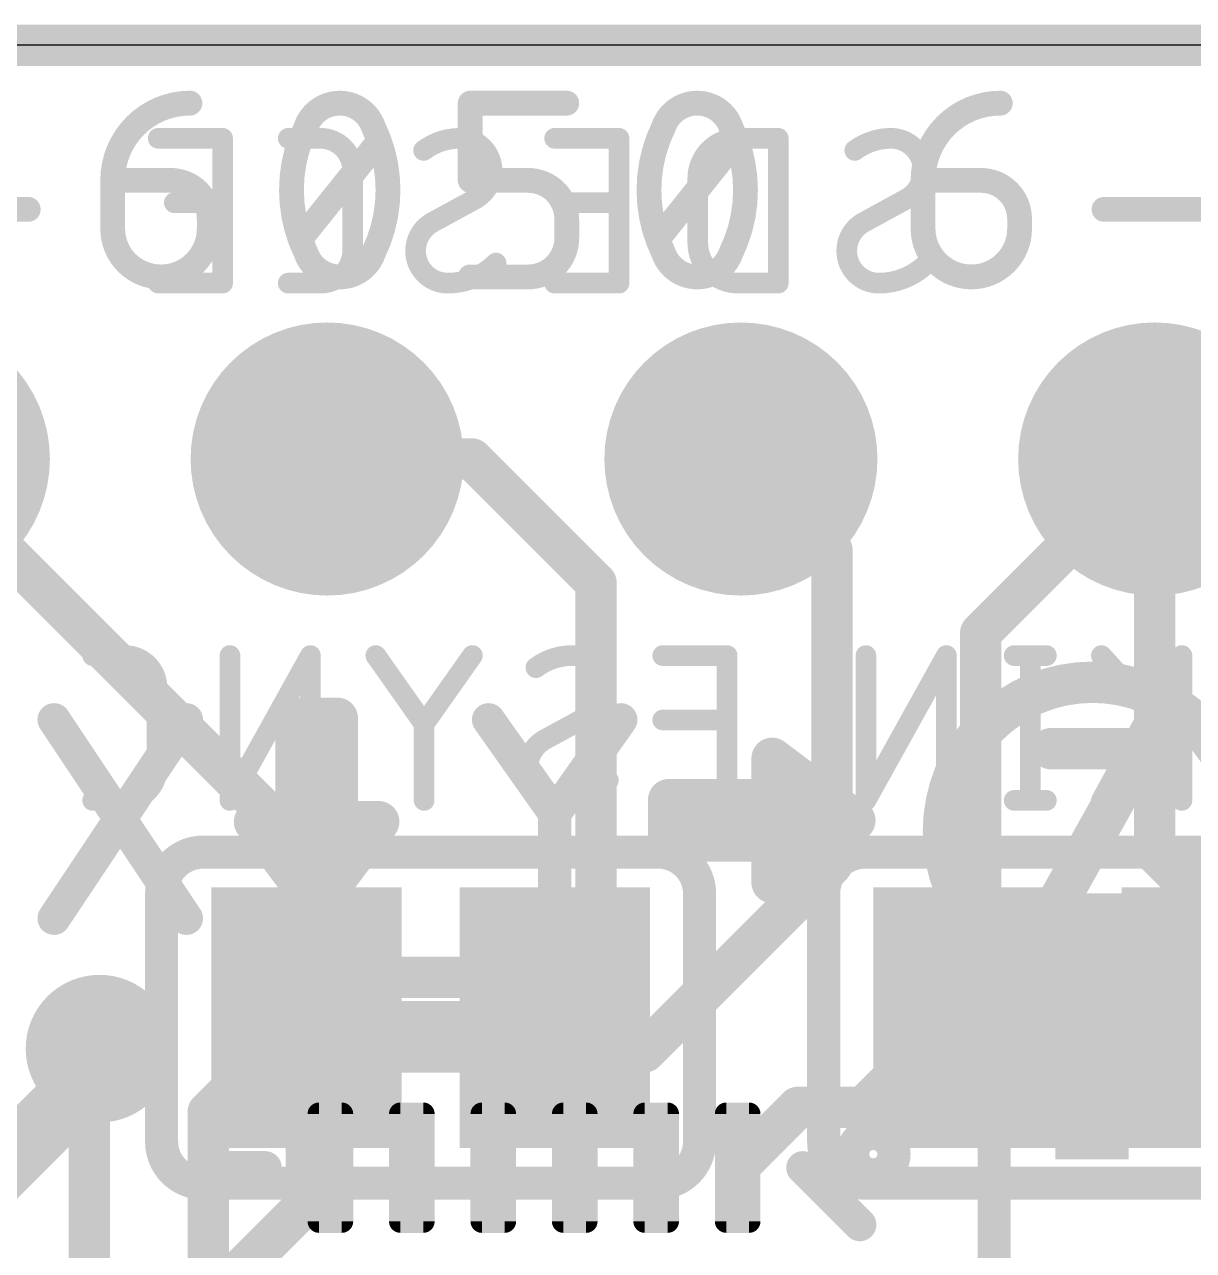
# Model space of a CAD drawing. Extents: x -0.1 to 34.3, y -4.7 to 17.9.
# Drawn here: x 9.57 to 16.75, y 10.38 to 17.91 of the extents above; entities that cross this region are included whole.
import ezdxf

# ---------------------------------------------------------------- set-up
doc = ezdxf.new("R2010")
doc.units = 0
for name, color, linetype in [('1', 12, 'CONTINUOUS'), ('16', 5, 'CONTINUOUS'), ('17', 110, 'CONTINUOUS'), ('18', 110, 'CONTINUOUS'), ('20', 31, 'CONTINUOUS'), ('21', 40, 'CONTINUOUS'), ('22', 6, 'CONTINUOUS')]:
    doc.layers.add(name, color=color, linetype=linetype)

# ---------------------------------------------------------------- blocks, each defined once
blk = doc.blocks.new('ROUNDP')
at = {"const_width": 0.5}
blk.add_lwpolyline([(0, -0.25, 1), (0, 0.25, 1), (0, -0.25)], format="xyb", dxfattribs=at)
blk = doc.blocks.new('RECT')
blk.add_solid([(-0.5, -0.5), (0.5, -0.5), (-0.5, 0.5), (0.5, 0.5)])
blk = doc.blocks.new('RECT128000X44800R50')
at = {"const_width": 0.07}
blk.add_lwpolyline([(0.365, -0.07), (0.365, 0.07, 0.4142), (0.33, 0.105), (-0.33, 0.105, 0.4142), (-0.365, 0.07), (-0.365, -0.07, 0.4142), (-0.33, -0.105), (0.33, -0.105, 0.4142)], format="xyb", close=True, dxfattribs=at)
blk.add_solid([(-0.3475, -0.0875), (0.3475, -0.0875), (-0.3475, 0.0875), (0.3475, 0.0875)])
blk = doc.blocks.new('ROUNDV')
at = {"const_width": 0.5}
blk.add_lwpolyline([(0, -0.25, 1), (0, 0.25, 1), (0, -0.25)], format="xyb", dxfattribs=at)

msp = doc.modelspace()

# ---------------------------------------------------------------- linework, layer by layer
at = {"layer": '1'}
for points, const_width in [([(0, 17.78), (25.4, 17.78)], 0.254), ([(12.319, 15.24), (11.43, 15.24)], 0.254), ([(13.081, 14.478), (12.319, 15.24)], 0.254), ([(13.97, 15.24), (14.5288, 14.6812)], 0.254), ([(15.4422, 14.1722), (16.51, 15.24)], 0.254), ([(14.5288, 14.6812), (14.5288, 12.7508)], 0.254), ([(13.081, 12.319), (13.081, 14.478)], 0.254), ([(15.4422, 11.9807), (15.4422, 14.1722)], 0.254), ([(14.5288, 12.7508), (13.3792, 11.6012)], 0.254), ([(16.1244, 11.391), (16.1244, 12.319)], 0.4064), ([(17.526, 12.319), (16.1244, 12.319)], 0.4064), ([(12.8204, 12.0584), (13.081, 12.319)], 0.254), ([(11.5273, 12.0584), (10.7, 11.2311)], 0.254), ([(12.8204, 12.0584), (11.5273, 12.0584)], 0.254), ([(14.7218, 11.2602), (15.4422, 11.9807)], 0.254), ([(9.9704, 11.5579), (10.033, 11.6205)], 0.254), ([(9.9704, 9.887), (9.9704, 11.5579)], 0.254), ([(11.7167, 11.6012), (11.45, 11.3345)], 0.254), ([(13.3792, 11.6012), (11.7167, 11.6012)], 0.254), ([(11.45, 11.3345), (11.45, 10.89)], 0.254), ([(13.95, 10.89), (14.3202, 11.2602)], 0.254), ([(14.3202, 11.2602), (14.7218, 11.2602)], 0.254), ([(10.7, 11.2311), (10.7, 10.14)], 0.254)]:
    msp.add_lwpolyline(points, dxfattribs=dict(at, const_width=const_width))
for points, const_width in [([(11.43, 15.3035, 1), (11.43, 15.1765)], 0.127), ([(12.3639, 15.2849, 1), (12.2741, 15.1951)], 0.127), ([(12.319, 15.1765, 1), (12.319, 15.3035)], 0.127), ([(14.0149, 15.2849, 1), (13.9251, 15.1951)], 0.127), ([(16.5549, 15.1951, 1), (16.4651, 15.2849)], 0.127), ([(14.5923, 14.6812, 1), (14.4653, 14.6812)], 0.127), ([(14.4839, 14.6363, 1), (14.5737, 14.7261)], 0.127), ([(13.1445, 14.478, 1), (13.0175, 14.478)], 0.127), ([(13.0361, 14.4331, 1), (13.1259, 14.5229)], 0.127), ([(15.5057, 14.1722, 1), (15.3787, 14.1722)], 0.127), ([(15.3973, 14.2171, 1), (15.4871, 14.1273)], 0.127), ([(14.5737, 12.7059, 1), (14.4839, 12.7957)], 0.127), ([(14.4653, 12.7508, 1), (14.5923, 12.7508)], 0.127), ([(16.226, 12.319, 1), (16.0228, 12.319)], 0.2032), ([(16.1244, 12.4206, 1), (16.1244, 12.2174)], 0.2032), ([(13.1259, 12.2741, 1), (13.0361, 12.3639)], 0.127), ([(13.0175, 12.319, 1), (13.1445, 12.319)], 0.127), ([(11.5273, 12.1219, 1), (11.5273, 11.9949)], 0.127), ([(11.5722, 12.0135, 1), (11.4824, 12.1033)], 0.127), ([(12.7755, 12.1033, 1), (12.8653, 12.0135)], 0.127), ([(12.8204, 11.9949, 1), (12.8204, 12.1219)], 0.127), ([(15.3787, 11.9807, 1), (15.5057, 11.9807)], 0.127), ([(15.4871, 11.9357, 1), (15.3973, 12.0256)], 0.127), ([(10.0779, 11.5756, 1), (9.9881, 11.6654)], 0.127), ([(10.0339, 11.5579, 1), (9.9069, 11.5579)], 0.127), ([(9.9255, 11.6028, 1), (10.0153, 11.513)], 0.127), ([(11.7167, 11.6647, 1), (11.7167, 11.5377)], 0.127), ([(11.7616, 11.5563, 1), (11.6718, 11.6461)], 0.127), ([(13.3343, 11.6461, 1), (13.4241, 11.5563)], 0.127), ([(13.3792, 11.5377, 1), (13.3792, 11.6647)], 0.127), ([(11.5135, 11.3345, 1), (11.3865, 11.3345)], 0.127), ([(11.4051, 11.3794, 1), (11.4949, 11.2896)], 0.127), ([(16.0228, 11.391, 1), (16.226, 11.391)], 0.2032), ([(14.3202, 11.3237, 1), (14.3202, 11.1967)], 0.127), ([(14.3651, 11.2153, 1), (14.2753, 11.3051)], 0.127), ([(14.6768, 11.3051, 1), (14.7667, 11.2153)], 0.127), ([(14.7218, 11.1967, 1), (14.7218, 11.3237)], 0.127), ([(10.7635, 11.2311, 1), (10.6365, 11.2311)], 0.127), ([(10.6551, 11.276, 1), (10.7449, 11.1862)], 0.127), ([(13.9051, 10.9349, 1), (13.9949, 10.8451)], 0.127), ([(11.3865, 10.89, 1), (11.5135, 10.89)], 0.127)]:
    msp.add_lwpolyline(points, format="xyb", dxfattribs=dict(at, const_width=const_width))
at = {"layer": '16'}
for points, const_width in [([(0, 17.78), (25.4, 17.78)], 0.254), ([(11.303, 12.827), (8.89, 15.24)], 0.254), ([(16.51, 15.24), (16.51, 12.827)], 0.254), ([(11.303, 11.811), (11.303, 12.827)], 0.254), ([(16.891, 12.446), (16.51, 12.827)], 0.254), ([(11.303, 11.811), (11.303, 10.668)], 0.254), ([(10.033, 11.6205), (10.033, 11.4935)], 0.4064), ([(10.033, 11.4935), (8.8699, 10.3304)], 0.4064), ([(11.303, 10.668), (9.906, 9.271)], 0.254)]:
    msp.add_lwpolyline(points, dxfattribs=dict(at, const_width=const_width))
for points, const_width in [([(16.5735, 15.24, 1), (16.4465, 15.24)], 0.127), ([(11.3665, 12.827, 1), (11.2395, 12.827)], 0.127), ([(16.5549, 12.8719, 1), (16.4651, 12.7821)], 0.127), ([(11.2581, 12.7821, 1), (11.3479, 12.8719)], 0.127), ([(16.4465, 12.827, 1), (16.5735, 12.827)], 0.127), ([(11.3665, 11.811, 1), (11.2395, 11.811)], 0.127), ([(10.1346, 11.6205, 1), (9.9314, 11.6205)], 0.2032), ([(11.2395, 11.811, 1), (11.3665, 11.811)], 0.127), ([(10.1048, 11.4217, 1), (9.9612, 11.5653)], 0.2032), ([(9.9314, 11.4935, 1), (10.1346, 11.4935)], 0.2032), ([(11.3479, 10.6231, 1), (11.2581, 10.7129)], 0.127), ([(11.2395, 10.668, 1), (11.3665, 10.668)], 0.127)]:
    msp.add_lwpolyline(points, format="xyb", dxfattribs=dict(at, const_width=const_width))
at = {"layer": '20'}
msp.add_line((22.86, 17.78), (2.54, 17.78), dxfattribs=at)
at = {"layer": '21'}
for points, const_width in [([(10.5879, 17.4244, 0.4142), (10.1137, 16.9503)], 0.1524), ([(10.5879, 17.3863, 1), (10.5879, 17.4625)], 0.0762), ([(11.5074, 17.4244, 0.3205), (11.2999, 17.2762)], 0.1524), ([(11.7148, 17.2762, 0.3205), (11.5074, 17.4244)], 0.1524), ([(11.5074, 17.4625, 1), (11.5074, 17.3863)], 0.0762), ([(11.5074, 17.3863, 1), (11.5074, 17.4625)], 0.0762), ([(12.3464, 17.4244, 1), (12.2702, 17.4244)], 0.0762), ([(12.3083, 17.4625, 1), (12.3083, 17.3863)], 0.0762), ([(12.901, 17.3863, 1), (12.901, 17.4625)], 0.0762), ([(13.7019, 17.4244, 0.3205), (13.4945, 17.2762)], 0.1524), ([(13.9093, 17.2762, 0.3205), (13.7019, 17.4244)], 0.1524), ([(13.7019, 17.4625, 1), (13.7019, 17.3863)], 0.0762), ([(13.7019, 17.3863, 1), (13.7019, 17.4625)], 0.0762), ([(15.5622, 17.4244, 0.4142), (15.0881, 16.9503)], 0.1524), ([(15.5622, 17.3863, 1), (15.5622, 17.4625)], 0.0762), ([(11.2999, 17.2762, 0.1139), (11.211, 16.891)], 0.1524), ([(11.2639, 17.2886, 1), (11.336, 17.2639)], 0.0762), ([(11.3342, 17.2595, 1), (11.2657, 17.2929)], 0.0762), ([(11.749, 17.2929, 1), (11.6805, 17.2595)], 0.0762), ([(11.8037, 16.891, 0.1139), (11.7148, 17.2762)], 0.1524), ([(11.6787, 17.2639, 1), (11.7508, 17.2886)], 0.0762), ([(13.4945, 17.2762, 0.1139), (13.4056, 16.891)], 0.1524), ([(13.4584, 17.2886, 1), (13.5305, 17.2639)], 0.0762), ([(13.5287, 17.2595, 1), (13.4602, 17.2929)], 0.0762), ([(13.9982, 16.891, 0.1139), (13.9093, 17.2762)], 0.1524), ([(13.9436, 17.2929, 1), (13.8751, 17.2595)], 0.0762), ([(13.8733, 17.2639, 1), (13.9454, 17.2886)], 0.0762), ([(11.7742, 17.1635, 1), (11.7147, 17.2111)], 0.0762), ([(13.9687, 17.1635, 1), (13.9092, 17.2111)], 0.0762), ([(10.1137, 16.9884, 1), (10.1137, 16.9122)], 0.0762), ([(10.1518, 16.9503, 1), (10.0756, 16.9503)], 0.0762), ([(10.7064, 16.7132, 0.4142), (10.4693, 16.9503)], 0.1524), ([(10.4693, 16.9884, 1), (10.4693, 16.9122)], 0.0762), ([(10.4693, 16.9122, 1), (10.4693, 16.9884)], 0.0762), ([(12.3083, 16.9884, 1), (12.3083, 16.9122)], 0.0762), ([(12.901, 16.7132, 0.4142), (12.6639, 16.9503)], 0.1524), ([(12.6639, 16.9884, 1), (12.6639, 16.9122)], 0.0762), ([(12.6639, 16.9122, 1), (12.6639, 16.9884)], 0.0762), ([(15.0881, 16.9884, 1), (15.0881, 16.9122)], 0.0762), ([(15.1262, 16.9503, 1), (15.05, 16.9503)], 0.0762), ([(15.6807, 16.7132, 0.4142), (15.4437, 16.9503)], 0.1524), ([(15.4437, 16.9884, 1), (15.4437, 16.9122)], 0.0762), ([(15.4437, 16.9122, 1), (15.4437, 16.9884)], 0.0762), ([(10.0756, 16.9503, 1), (10.1518, 16.9503)], 0.0762), ([(11.211, 16.891, 0.1139), (11.2999, 16.5058)], 0.1524), ([(11.2491, 16.891, 1), (11.1729, 16.891)], 0.0762), ([(11.7148, 16.5058, 0.1139), (11.8037, 16.891)], 0.1524), ([(11.8418, 16.891, 1), (11.7656, 16.891)], 0.0762), ([(12.2702, 16.9503, 1), (12.3464, 16.9503)], 0.0762), ([(13.4056, 16.891, 0.1139), (13.4945, 16.5058)], 0.1524), ([(13.4437, 16.891, 1), (13.3675, 16.891)], 0.0762), ([(13.9093, 16.5058, 0.1139), (13.9982, 16.891)], 0.1524), ([(14.0363, 16.891, 1), (13.9601, 16.891)], 0.0762), ([(15.05, 16.9503, 1), (15.1262, 16.9503)], 0.0762), ([(11.1729, 16.891, 1), (11.2491, 16.891)], 0.0762), ([(11.7656, 16.891, 1), (11.8418, 16.891)], 0.0762), ([(13.3675, 16.891, 1), (13.4437, 16.891)], 0.0762), ([(13.9601, 16.891, 1), (14.0363, 16.891)], 0.0762), ([(9.5952, 16.7344, 1), (9.5952, 16.8106)], 0.0762), ([(10.7445, 16.7132, 1), (10.6683, 16.7132)], 0.0762), ([(12.9391, 16.7132, 1), (12.8629, 16.7132)], 0.0762), ([(15.7188, 16.7132, 1), (15.6426, 16.7132)], 0.0762), ([(16.1992, 16.8106, 1), (16.1992, 16.7344)], 0.0762), ([(10.1137, 16.6539, 1), (10.7064, 16.6539)], 0.1524), ([(10.1518, 16.6539, 1), (10.0756, 16.6539)], 0.0762), ([(10.6683, 16.7132, 1), (10.7445, 16.7132)], 0.0762), ([(10.7445, 16.6539, 1), (10.6683, 16.6539)], 0.0762), ([(12.8629, 16.7132, 1), (12.9391, 16.7132)], 0.0762), ([(15.0881, 16.6539, 1), (15.6807, 16.6539)], 0.1524), ([(15.1262, 16.6539, 1), (15.05, 16.6539)], 0.0762), ([(15.6426, 16.7132, 1), (15.7188, 16.7132)], 0.0762), ([(15.7188, 16.6539, 1), (15.6426, 16.6539)], 0.0762), ([(10.0756, 16.6539, 1), (10.1518, 16.6539)], 0.0762), ([(10.6683, 16.6539, 1), (10.7445, 16.6539)], 0.0762), ([(11.2405, 16.6185, 1), (11.3, 16.5709)], 0.0762), ([(12.6639, 16.3576, 0.4142), (12.901, 16.5947)], 0.1524), ([(12.9391, 16.5947, 1), (12.8629, 16.5947)], 0.0762), ([(12.8629, 16.5947, 1), (12.9391, 16.5947)], 0.0762), ([(13.4351, 16.6185, 1), (13.4946, 16.5709)], 0.0762), ([(15.05, 16.6539, 1), (15.1262, 16.6539)], 0.0762), ([(15.6426, 16.6539, 1), (15.7188, 16.6539)], 0.0762), ([(11.2999, 16.5058, 0.3205), (11.5074, 16.3576)], 0.1524), ([(11.336, 16.5181, 1), (11.2639, 16.4934)], 0.0762), ([(11.2657, 16.4891, 1), (11.3342, 16.5225)], 0.0762), ([(11.5074, 16.3576, 0.3205), (11.7148, 16.5058)], 0.1524), ([(11.6805, 16.5225, 1), (11.749, 16.4891)], 0.0762), ([(11.7508, 16.4934, 1), (11.6787, 16.5181)], 0.0762), ([(13.5305, 16.5181, 1), (13.4584, 16.4934)], 0.0762), ([(13.4945, 16.5058, 0.3205), (13.7019, 16.3576)], 0.1524), ([(13.4602, 16.4891, 1), (13.5287, 16.5225)], 0.0762), ([(13.7019, 16.3576, 0.3205), (13.9093, 16.5058)], 0.1524), ([(13.8751, 16.5225, 1), (13.9436, 16.4891)], 0.0762), ([(13.9454, 16.4934, 1), (13.8733, 16.5181)], 0.0762), ([(11.5074, 16.3957, 1), (11.5074, 16.3195)], 0.0762), ([(11.5074, 16.3195, 1), (11.5074, 16.3957)], 0.0762), ([(12.3083, 16.3957, 1), (12.3083, 16.3195)], 0.0762), ([(12.6639, 16.3957, 1), (12.6639, 16.3195)], 0.0762), ([(12.6639, 16.3195, 1), (12.6639, 16.3957)], 0.0762), ([(13.7019, 16.3957, 1), (13.7019, 16.3195)], 0.0762), ([(13.7019, 16.3195, 1), (13.7019, 16.3957)], 0.0762), ([(16.129, 12.0382, 1), (16.129, 13.8698, 1), (16.129, 12.0382)], 0.254), ([(11.2385, 13.712, 1), (11.2385, 13.585)], 0.127), ([(11.302, 13.6485, 1), (11.175, 13.6485)], 0.127), ([(11.556, 13.6485, 1), (11.429, 13.6485)], 0.127), ([(11.4925, 13.585, 1), (11.4925, 13.712)], 0.127), ([(9.7959, 13.668, 1), (9.7113, 13.6116)], 0.1016), ([(10.6087, 13.6116, 1), (10.5241, 13.668)], 0.1016), ([(12.4621, 13.6691, 1), (12.3791, 13.6105)], 0.1016), ([(13.2749, 13.6105, 1), (13.1919, 13.6691)], 0.1016), ([(11.2385, 13.5255, 1), (11.2385, 13.3985)], 0.127), ([(11.4925, 13.3985, 1), (11.4925, 13.5255)], 0.127), ([(15.875, 13.5255, 1), (15.875, 13.3985)], 0.127), ([(16.495, 13.4312, 1), (16.3839, 13.4928)], 0.127), ([(16.4394, 13.3985, 1), (16.4394, 13.5255)], 0.127), ([(14.225, 13.4025, 1), (14.098, 13.4025)], 0.127), ([(14.1996, 13.4533, 1), (14.1234, 13.3517)], 0.127), ([(11.2385, 13.2715, 1), (11.2385, 13.1445)], 0.127), ([(11.4925, 13.1445, 1), (11.4925, 13.2715)], 0.127), ([(14.1615, 13.2715, 1), (14.1615, 13.1445)], 0.127), ([(14.4208, 13.1445, 1), (14.4208, 13.2715)], 0.127), ([(13.59, 13.1485, 1), (13.463, 13.1485)], 0.127), ([(13.5265, 13.212, 1), (13.5265, 13.085)], 0.127), ([(14.1615, 13.085, 1), (14.1615, 13.212)], 0.127), ([(14.098, 13.1485, 1), (14.225, 13.1485)], 0.127), ([(11.0353, 13.0516, 1), (10.9337, 12.9754)], 0.127), ([(10.9845, 13.077, 1), (10.9845, 12.95)], 0.127), ([(11.2385, 12.95, 1), (11.2385, 13.077)], 0.127), ([(11.4925, 13.077, 1), (11.4925, 12.95)], 0.127), ([(11.7973, 12.9754, 1), (11.6957, 13.0516)], 0.127), ([(11.7465, 12.95, 1), (11.7465, 13.077)], 0.127), ([(12.8778, 13.0641, 1), (12.7762, 13.0641)], 0.1016), ([(12.7855, 13.0934, 1), (12.8685, 13.0348)], 0.1016), ([(12.7855, 13.0348, 1), (12.8685, 13.0934)], 0.1016), ([(14.7076, 12.9707, 1), (14.6314, 13.0723)], 0.127), ([(14.6314, 12.9707, 1), (14.7076, 13.0723)], 0.127), ([(11.0291, 13.0175, 1), (11.0291, 12.8905)], 0.127), ([(11.175, 13.0135, 1), (11.302, 13.0135)], 0.127), ([(11.429, 13.0135, 1), (11.556, 13.0135)], 0.127), ([(11.7019, 12.8905, 1), (11.7019, 13.0175)], 0.127), ([(13.5265, 13.0175, 1), (13.5265, 12.8905)], 0.127), ([(13.5265, 12.958, 1), (13.5265, 12.831)], 0.127), ([(14.225, 12.8945, 1), (14.098, 12.8945)], 0.127), ([(14.1615, 12.831, 1), (14.1615, 12.958)], 0.127), ([(14.5795, 12.8905, 1), (14.5795, 13.0175)], 0.127), ([(13.463, 12.8945, 1), (13.59, 12.8945)], 0.127), ([(11.2196, 12.7635, 1), (11.2196, 12.6365)], 0.127), ([(11.5114, 12.6365, 1), (11.5114, 12.7635)], 0.127), ([(14.1615, 12.7635, 1), (14.1615, 12.6365)], 0.127), ([(14.2408, 12.6365, 1), (14.2408, 12.7635)], 0.127), ([(14.1234, 12.6913, 1), (14.1996, 12.5897)], 0.127), ([(14.098, 12.6405, 1), (14.225, 12.6405)], 0.127), ([(11.3147, 12.5436, 1), (11.4163, 12.4674)], 0.127), ([(11.3147, 12.4674, 1), (11.4163, 12.5436)], 0.127), ([(15.875, 12.5095, 1), (15.875, 12.3825)], 0.127), ([(16.4394, 12.3825, 1), (16.4394, 12.5095)], 0.127), ([(9.7113, 12.4488, 1), (9.7959, 12.3924)], 0.1016), ([(10.5241, 12.3924, 1), (10.6087, 12.4488)], 0.1016), ([(15.8195, 12.4768, 1), (15.9305, 12.4152)], 0.127), ([(12.7762, 12.4206, 1), (12.8778, 12.4206)], 0.1016), ([(15.5752, 11.941, 1), (15.4736, 11.941)], 0.1016), ([(14.7828, 10.8458, 1), (14.7828, 11.0998, 1), (14.7828, 10.8458)], 0.2032), ([(10.7508, 10.89, 1), (10.6492, 10.89)], 0.1016), ([(10.7, 10.9408, 1), (10.7, 10.8392)], 0.1016), ([(11.05, 10.8392, 1), (11.05, 10.9408)], 0.1016), ([(14.3859, 10.9259, 1), (14.3141, 10.8541)], 0.1016), ([(14.6641, 10.5041, 1), (14.7359, 10.5759)], 0.1016), ([(10.6492, 10.54, 1), (10.7508, 10.54)], 0.1016)]:
    msp.add_lwpolyline(points, format="xyb", dxfattribs=dict(at, const_width=const_width))
for points, const_width in [([(12.3083, 16.9503), (12.3083, 17.4244)], 0.1524), ([(12.3083, 17.4244), (12.901, 17.4244)], 0.1524), ([(11.2703, 16.5947), (11.7444, 17.1873)], 0.1524), ([(13.4648, 16.5947), (13.939, 17.1873)], 0.1524), ([(10.1137, 16.9503), (10.4693, 16.9503)], 0.1524), ([(10.1137, 16.6539), (10.1137, 16.9503)], 0.1524), ([(12.6639, 16.9503), (12.3083, 16.9503)], 0.1524), ([(15.0881, 16.9503), (15.4437, 16.9503)], 0.1524), ([(15.0881, 16.6539), (15.0881, 16.9503)], 0.1524), ([(8.884, 16.7725), (9.5952, 16.7725)], 0.1524), ([(10.7064, 16.7132), (10.7064, 16.6539)], 0.1524), ([(12.901, 16.5947), (12.901, 16.7132)], 0.1524), ([(15.6807, 16.7132), (15.6807, 16.6539)], 0.1524), ([(16.1992, 16.7725), (16.9104, 16.7725)], 0.1524), ([(12.3083, 16.3576), (12.6639, 16.3576)], 0.1524), ([(11.2385, 13.6485), (11.4925, 13.6485)], 0.254), ([(11.2385, 13.0135), (11.2385, 13.6485)], 0.254), ([(11.4925, 13.6485), (11.4925, 13.0135)], 0.254), ([(9.7536, 12.4206), (10.5664, 13.6398)], 0.2032), ([(9.7536, 13.6398), (10.5664, 12.4206)], 0.2032), ([(12.4206, 13.6398), (12.827, 13.0641)], 0.2032), ([(12.827, 13.0641), (13.2334, 13.6398)], 0.2032), ([(11.2385, 13.462), (11.4925, 13.462)], 0.254), ([(15.875, 13.462), (16.4394, 13.462)], 0.254), ([(16.4394, 13.462), (15.875, 12.446)], 0.254), ([(14.1615, 13.1485), (14.1615, 13.4025)], 0.254), ([(14.1615, 13.4025), (14.6695, 13.0215)], 0.254), ([(11.2385, 13.208), (11.4925, 13.208)], 0.254), ([(14.1615, 13.208), (14.4208, 13.208)], 0.254), ([(13.5265, 12.8945), (13.5265, 13.1485)], 0.254), ([(13.5265, 13.1485), (14.1615, 13.1485)], 0.254), ([(11.3655, 12.5055), (10.9845, 13.0135)], 0.254), ([(10.9845, 13.0135), (11.2385, 13.0135)], 0.254), ([(11.7465, 13.0135), (11.3655, 12.5055)], 0.254), ([(11.4925, 13.0135), (11.7465, 13.0135)], 0.254), ([(12.827, 12.4206), (12.827, 13.0641)], 0.2032), ([(14.6695, 13.0215), (14.1615, 12.6405)], 0.254), ([(11.0291, 12.954), (11.7019, 12.954)], 0.254), ([(13.5265, 12.954), (14.5795, 12.954)], 0.254), ([(14.1615, 12.8945), (13.5265, 12.8945)], 0.254), ([(14.1615, 12.6405), (14.1615, 12.8945)], 0.254), ([(11.2196, 12.7), (11.5114, 12.7)], 0.254), ([(14.1615, 12.7), (14.2408, 12.7)], 0.254), ([(15.875, 12.446), (16.4394, 12.446)], 0.254), ([(15.5244, 9.141), (15.5244, 11.941)], 0.2032), ([(10.7, 10.54), (10.7, 10.89)], 0.2032), ([(10.7, 10.89), (11.05, 10.89)], 0.2032), ([(14.7, 10.54), (14.35, 10.89)], 0.2032)]:
    msp.add_lwpolyline(points, dxfattribs=dict(at, const_width=const_width))
at = {"layer": '22'}
for points, const_width in [([(10.7882, 17.2085), (10.3931, 17.2085)], 0.127), ([(10.7882, 16.3195), (10.7882, 17.2085)], 0.127), ([(11.3888, 17.2085), (11.1913, 17.2085)], 0.127), ([(13.2215, 17.2085), (12.8264, 17.2085)], 0.127), ([(13.2215, 16.3195), (13.2215, 17.2085)], 0.127), ([(14.1992, 17.2085), (13.9522, 17.2085)], 0.127), ([(14.1992, 16.3195), (14.1992, 17.2085)], 0.127), ([(11.5864, 16.5171), (11.5864, 17.0109)], 0.127), ([(13.7053, 16.9616), (13.7053, 16.5664)], 0.127), ([(10.7882, 16.8134), (10.4919, 16.8134)], 0.127), ([(12.0718, 16.6899), (12.3434, 16.8381)], 0.127), ([(13.2215, 16.8134), (12.9252, 16.8134)], 0.127), ([(14.7185, 16.6899), (14.9901, 16.8381)], 0.127), ([(10.3931, 16.3195), (10.7882, 16.3195)], 0.127), ([(11.1913, 16.3195), (11.3888, 16.3195)], 0.127), ([(12.8264, 16.3195), (13.2215, 16.3195)], 0.127), ([(13.9522, 16.3195), (14.1992, 16.3195)], 0.127), ([(10.1883, 14.0335), (9.9907, 14.0335)], 0.127), ([(11.3273, 14.0335), (10.8334, 13.1445)], 0.127), ([(10.8334, 13.1445), (10.8334, 14.0335)], 0.127), ([(11.3273, 13.1445), (11.3273, 14.0335)], 0.127), ([(12.0252, 13.6137), (11.7289, 14.0335)], 0.127), ([(12.3216, 14.0335), (12.0252, 13.6137)], 0.127), ([(13.8853, 14.0335), (13.4902, 14.0335)], 0.127), ([(13.8853, 13.1445), (13.8853, 14.0335)], 0.127), ([(15.2313, 14.0335), (14.7374, 13.1445)], 0.127), ([(14.7374, 13.1445), (14.7374, 14.0335)], 0.127), ([(15.2313, 13.1445), (15.2313, 14.0335)], 0.127), ([(15.8451, 14.0335), (15.6475, 14.0335)], 0.127), ([(15.7463, 14.0335), (15.7463, 13.1445)], 0.127), ([(16.183, 14.0335), (16.6769, 13.4902)], 0.127), ([(16.6769, 13.1445), (16.6769, 14.0335)], 0.127), ([(10.3858, 13.3421), (10.3858, 13.8359)], 0.127), ([(12.761, 13.5149), (13.0326, 13.6631)], 0.127), ([(13.8853, 13.6384), (13.4902, 13.6384)], 0.127), ([(16.183, 13.1445), (16.4794, 13.6878)], 0.127), ([(12.0252, 13.1445), (12.0252, 13.6137)], 0.127), ([(9.9907, 13.1445), (10.1883, 13.1445)], 0.127), ([(15.8451, 13.1445), (15.6475, 13.1445)], 0.127), ([(13.462, 12.827), (10.668, 12.827)], 0.2032), ([(17.526, 12.827), (14.732, 12.827)], 0.2032), ([(10.414, 11.049), (10.414, 12.573)], 0.2032), ([(13.716, 11.049), (13.716, 12.573)], 0.2032), ([(14.478, 12.573), (14.478, 11.049)], 0.2032), ([(10.668, 10.795), (13.462, 10.795)], 0.2032), ([(14.732, 10.795), (17.526, 10.795)], 0.2032)]:
    msp.add_lwpolyline(points, dxfattribs=dict(at, const_width=const_width))
for points, const_width in [([(10.3931, 17.2402, 1), (10.3931, 17.1768)], 0.0635), ([(10.82, 17.2085, 1), (10.7565, 17.2085)], 0.0635), ([(10.7882, 17.1768, 1), (10.7882, 17.2402)], 0.0635), ([(11.1913, 17.2402, 1), (11.1913, 17.1768)], 0.0635), ([(11.3888, 17.2403, 1), (11.3888, 17.1768)], 0.0635), ([(11.5864, 17.0109, 0.4142), (11.3888, 17.2085)], 0.127), ([(11.3888, 17.1768, 1), (11.3888, 17.2402)], 0.0635), ([(12.2447, 17.2085, 0.1623), (12.0224, 17.1344)], 0.127), ([(12.4422, 17.0109, 0.4142), (12.2447, 17.2085)], 0.127), ([(12.2447, 17.2402, 1), (12.2447, 17.1768)], 0.0635), ([(12.2447, 17.1768, 1), (12.2447, 17.2402)], 0.0635), ([(12.8264, 17.2402, 1), (12.8264, 17.1768)], 0.0635), ([(13.2533, 17.2085, 1), (13.1898, 17.2085)], 0.0635), ([(13.2215, 17.1768, 1), (13.2215, 17.2402)], 0.0635), ([(13.9522, 17.2085, 0.4142), (13.7053, 16.9616)], 0.127), ([(13.9522, 17.2402, 1), (13.9522, 17.1768)], 0.0635), ([(13.9522, 17.1768, 1), (13.9522, 17.2402)], 0.0635), ([(14.2309, 17.2085, 1), (14.1674, 17.2085)], 0.0635), ([(14.1992, 17.1768, 1), (14.1992, 17.2402)], 0.0635), ([(14.8913, 17.2085, 0.1623), (14.6691, 17.1344)], 0.127), ([(15.0889, 17.0109, 0.4142), (14.8913, 17.2085)], 0.127), ([(14.8913, 17.2402, 1), (14.8913, 17.1768)], 0.0635), ([(14.8913, 17.1768, 1), (14.8913, 17.2402)], 0.0635), ([(12.0034, 17.1598, 1), (12.0415, 17.109)], 0.0635), ([(14.65, 17.1598, 1), (14.6881, 17.109)], 0.0635), ([(11.6181, 17.0109, 1), (11.5546, 17.0109)], 0.0635), ([(11.5546, 17.0109, 1), (11.6181, 17.0109)], 0.0635), ([(12.3434, 16.8381, 0.2656), (12.4422, 17.0109)], 0.127), ([(12.474, 17.0109, 1), (12.4105, 17.0109)], 0.0635), ([(12.4105, 17.0109, 1), (12.474, 17.0109)], 0.0635), ([(13.7371, 16.9616, 1), (13.6736, 16.9616)], 0.0635), ([(14.9901, 16.8381, 0.2656), (15.0889, 17.0109)], 0.127), ([(15.1206, 17.0109, 1), (15.0571, 17.0109)], 0.0635), ([(15.0571, 17.0109, 1), (15.1206, 17.0109)], 0.0635), ([(13.6736, 16.9616, 1), (13.7371, 16.9616)], 0.0635), ([(10.4919, 16.8451, 1), (10.4919, 16.7816)], 0.0635), ([(10.7882, 16.7816, 1), (10.7882, 16.8451)], 0.0635), ([(12.3273, 16.8654, 1), (12.3596, 16.8107)], 0.0635), ([(12.3586, 16.8102, 1), (12.3282, 16.866)], 0.0635), ([(12.9252, 16.8451, 1), (12.9252, 16.7816)], 0.0635), ([(13.2215, 16.7816, 1), (13.2215, 16.8451)], 0.0635), ([(14.974, 16.8654, 1), (15.0062, 16.8107)], 0.0635), ([(15.0053, 16.8102, 1), (14.9749, 16.866)], 0.0635), ([(12.0718, 16.6899, 0.2656), (11.973, 16.5171)], 0.127), ([(12.0566, 16.7178, 1), (12.087, 16.662)], 0.0635), ([(12.0879, 16.6626, 1), (12.0557, 16.7173)], 0.0635), ([(14.7185, 16.6899, 0.2656), (14.6197, 16.5171)], 0.127), ([(14.7033, 16.7178, 1), (14.7337, 16.662)], 0.0635), ([(14.7346, 16.6626, 1), (14.7024, 16.7173)], 0.0635), ([(11.3888, 16.3195, 0.4142), (11.5864, 16.5171)], 0.127), ([(11.6181, 16.5171, 1), (11.5546, 16.5171)], 0.0635), ([(11.973, 16.5171, 0.4142), (12.1706, 16.3195)], 0.127), ([(12.0048, 16.5171, 1), (11.9413, 16.5171)], 0.0635), ([(13.7053, 16.5664, 0.4142), (13.9522, 16.3195)], 0.127), ([(13.7371, 16.5664, 1), (13.6736, 16.5664)], 0.0635), ([(13.6736, 16.5664, 1), (13.7371, 16.5664)], 0.0635), ([(14.6515, 16.5171, 1), (14.5879, 16.5171)], 0.0635), ([(14.6197, 16.5171, 0.4142), (14.8173, 16.3195)], 0.127), ([(11.5546, 16.5171, 1), (11.6181, 16.5171)], 0.0635), ([(11.9413, 16.5171, 1), (12.0048, 16.5171)], 0.0635), ([(12.1706, 16.3195, 0.2), (12.4669, 16.443)], 0.127), ([(12.4895, 16.4206, 1), (12.4444, 16.4653)], 0.0635), ([(14.588, 16.5171, 1), (14.6514, 16.5171)], 0.0635), ([(14.8173, 16.3195, 0.2), (15.1136, 16.443)], 0.127), ([(15.1361, 16.4206, 1), (15.091, 16.4653)], 0.0635), ([(10.3931, 16.3513, 1), (10.3931, 16.2878)], 0.0635), ([(10.7565, 16.3195, 1), (10.82, 16.3195)], 0.0635), ([(10.7882, 16.2878, 1), (10.7882, 16.3513)], 0.0635), ([(11.1913, 16.3513, 1), (11.1913, 16.2878)], 0.0635), ([(11.3888, 16.3513, 1), (11.3888, 16.2878)], 0.0635), ([(11.3888, 16.2878, 1), (11.3888, 16.3513)], 0.0635), ([(12.1706, 16.3512, 1), (12.1706, 16.2878)], 0.0635), ([(12.1706, 16.2877, 1), (12.1706, 16.3512)], 0.0635), ([(12.8264, 16.3513, 1), (12.8264, 16.2878)], 0.0635), ([(13.1898, 16.3195, 1), (13.2533, 16.3195)], 0.0635), ([(13.2215, 16.2878, 1), (13.2215, 16.3513)], 0.0635), ([(13.9522, 16.3513, 1), (13.9522, 16.2878)], 0.0635), ([(13.9522, 16.2878, 1), (13.9522, 16.3513)], 0.0635), ([(14.1674, 16.3195, 1), (14.2309, 16.3195)], 0.0635), ([(14.1992, 16.2878, 1), (14.1992, 16.3513)], 0.0635), ([(14.8173, 16.3512, 1), (14.8173, 16.2878)], 0.0635), ([(14.8173, 16.2877, 1), (14.8173, 16.3512)], 0.0635), ([(9.9907, 14.0653, 1), (9.9907, 14.0017)], 0.0635), ([(10.1883, 14.0653, 1), (10.1883, 14.0018)], 0.0635), ([(10.3858, 13.8359, 0.4142), (10.1883, 14.0335)], 0.127), ([(10.1883, 14.0017, 1), (10.1883, 14.0653)], 0.0635), ([(10.8652, 14.0335, 1), (10.8017, 14.0335)], 0.0635), ([(11.359, 14.0335, 1), (11.2955, 14.0335)], 0.0635), ([(11.355, 14.0181, 1), (11.2995, 14.0489)], 0.0635), ([(11.7548, 14.0518, 1), (11.703, 14.0152)], 0.0635), ([(12.3475, 14.0152, 1), (12.2956, 14.0518)], 0.0635), ([(12.9338, 14.0335, 0.1623), (12.7116, 13.9594)], 0.127), ([(12.9338, 14.0653, 1), (12.9338, 14.0017)], 0.0635), ([(13.1314, 13.8359, 0.4142), (12.9338, 14.0335)], 0.127), ([(12.9338, 14.0018, 1), (12.9338, 14.0652)], 0.0635), ([(13.4902, 14.0653, 1), (13.4902, 14.0017)], 0.0635), ([(13.917, 14.0335, 1), (13.8535, 14.0335)], 0.0635), ([(13.8853, 14.0017, 1), (13.8853, 14.0653)], 0.0635), ([(14.7691, 14.0335, 1), (14.7056, 14.0335)], 0.0635), ([(15.263, 14.0335, 1), (15.1995, 14.0335)], 0.0635), ([(15.259, 14.0181, 1), (15.2035, 14.0489)], 0.0635), ([(15.6475, 14.0653, 1), (15.6475, 14.0017)], 0.0635), ([(15.7781, 14.0335, 1), (15.7146, 14.0335)], 0.0635), ([(15.8451, 14.0017, 1), (15.8451, 14.0653)], 0.0635), ([(16.2065, 14.0549, 1), (16.1595, 14.0121)], 0.0635), ([(16.7087, 14.0335, 1), (16.6452, 14.0335)], 0.0635), ([(12.6925, 13.9848, 1), (12.7306, 13.934)], 0.0635), ([(10.4176, 13.8359, 1), (10.3541, 13.8359)], 0.0635), ([(10.3541, 13.8359, 1), (10.4176, 13.8359)], 0.0635), ([(13.0326, 13.6631, 0.2656), (13.1314, 13.8359)], 0.127), ([(13.1631, 13.8359, 1), (13.0996, 13.8359)], 0.0635), ([(13.0996, 13.8359, 1), (13.1631, 13.8359)], 0.0635), ([(13.0165, 13.6904, 1), (13.0487, 13.6357)], 0.0635), ([(13.0478, 13.6352, 1), (13.0174, 13.691)], 0.0635), ([(13.4902, 13.6701, 1), (13.4902, 13.6066)], 0.0635), ([(13.8853, 13.6066, 1), (13.8853, 13.6701)], 0.0635), ([(16.5072, 13.6726, 1), (16.4515, 13.703)], 0.0635), ([(12.057, 13.6137, 1), (11.9935, 13.6137)], 0.0635), ([(11.9993, 13.632, 1), (12.0512, 13.5954)], 0.0635), ([(11.9993, 13.5954, 1), (12.0512, 13.632)], 0.0635), ([(12.761, 13.5149, 0.2656), (12.6622, 13.3421)], 0.127), ([(12.7458, 13.5428, 1), (12.7762, 13.487)], 0.0635), ([(12.7771, 13.4876, 1), (12.7449, 13.5423)], 0.0635), ([(16.6534, 13.4689, 1), (16.7004, 13.5116)], 0.0635), ([(10.1883, 13.1445, 0.4142), (10.3858, 13.3421)], 0.127), ([(10.4176, 13.3421, 1), (10.3541, 13.3421)], 0.0635), ([(12.6622, 13.3421, 0.4142), (12.8598, 13.1445)], 0.127), ([(12.6939, 13.3421, 1), (12.6304, 13.3421)], 0.0635), ([(10.3541, 13.3421, 1), (10.4176, 13.3421)], 0.0635), ([(12.6304, 13.3421, 1), (12.6939, 13.3421)], 0.0635), ([(12.8598, 13.1445, 0.2), (13.1561, 13.268)], 0.127), ([(13.1786, 13.2456, 1), (13.1335, 13.2903)], 0.0635), ([(9.9907, 13.1763, 1), (9.9907, 13.1128)], 0.0635), ([(10.1883, 13.1763, 1), (10.1883, 13.1128)], 0.0635), ([(10.1883, 13.1128, 1), (10.1883, 13.1763)], 0.0635), ([(10.8056, 13.1599, 1), (10.8612, 13.1291)], 0.0635), ([(10.8017, 13.1445, 1), (10.8652, 13.1445)], 0.0635), ([(11.2955, 13.1445, 1), (11.359, 13.1445)], 0.0635), ([(11.9935, 13.1445, 1), (12.057, 13.1445)], 0.0635), ([(12.8598, 13.1762, 1), (12.8598, 13.1128)], 0.0635), ([(12.8598, 13.1127, 1), (12.8598, 13.1762)], 0.0635), ([(13.8535, 13.1445, 1), (13.917, 13.1445)], 0.0635), ([(14.7056, 13.1445, 1), (14.7691, 13.1445)], 0.0635), ([(14.7096, 13.1599, 1), (14.7651, 13.1291)], 0.0635), ([(15.1995, 13.1445, 1), (15.263, 13.1445)], 0.0635), ([(15.6475, 13.1763, 1), (15.6475, 13.1128)], 0.0635), ([(15.7146, 13.1445, 1), (15.7781, 13.1445)], 0.0635), ([(15.8451, 13.1128, 1), (15.8451, 13.1763)], 0.0635), ([(16.1552, 13.1597, 1), (16.2109, 13.1293)], 0.0635), ([(16.6452, 13.1445, 1), (16.7087, 13.1445)], 0.0635), ([(10.668, 12.827, 0.4142), (10.414, 12.573)], 0.2032), ([(10.668, 12.8778, 1), (10.668, 12.7762)], 0.1016), ([(10.668, 12.7762, 1), (10.668, 12.8778)], 0.1016), ([(13.716, 12.573, 0.4142), (13.462, 12.827)], 0.2032), ([(13.462, 12.8778, 1), (13.462, 12.7762)], 0.1016), ([(13.462, 12.7762, 1), (13.462, 12.8778)], 0.1016), ([(14.732, 12.827, 0.4142), (14.478, 12.573)], 0.2032), ([(14.732, 12.8778, 1), (14.732, 12.7762)], 0.1016), ([(14.732, 12.7762, 1), (14.732, 12.8778)], 0.1016), ([(10.4648, 12.573, 1), (10.3632, 12.573)], 0.1016), ([(13.7668, 12.573, 1), (13.6652, 12.573)], 0.1016), ([(14.5288, 12.573, 1), (14.4272, 12.573)], 0.1016), ([(10.3632, 12.573, 1), (10.4648, 12.573)], 0.1016), ([(13.6652, 12.573, 1), (13.7668, 12.573)], 0.1016), ([(14.4272, 12.573, 1), (14.5288, 12.573)], 0.1016), ([(10.414, 11.049, 0.4142), (10.668, 10.795)], 0.2032), ([(10.4648, 11.049, 1), (10.3632, 11.049)], 0.1016), ([(13.462, 10.795, 0.4142), (13.716, 11.049)], 0.2032), ([(13.7668, 11.049, 1), (13.6652, 11.049)], 0.1016), ([(14.478, 11.049, 0.4142), (14.732, 10.795)], 0.2032), ([(14.5288, 11.049, 1), (14.4272, 11.049)], 0.1016), ([(10.3632, 11.049, 1), (10.4648, 11.049)], 0.1016), ([(13.6652, 11.049, 1), (13.7668, 11.049)], 0.1016), ([(14.4272, 11.049, 1), (14.5288, 11.049)], 0.1016), ([(10.668, 10.8458, 1), (10.668, 10.7442)], 0.1016), ([(10.668, 10.7442, 1), (10.668, 10.8458)], 0.1016), ([(13.462, 10.8458, 1), (13.462, 10.7442)], 0.1016), ([(13.462, 10.7442, 1), (13.462, 10.8458)], 0.1016), ([(14.732, 10.8458, 1), (14.732, 10.7442)], 0.1016), ([(14.732, 10.7442, 1), (14.732, 10.8458)], 0.1016)]:
    msp.add_lwpolyline(points, format="xyb", dxfattribs=dict(at, const_width=const_width))

# ---------------------------------------------------------------- block references
at = {"layer": '1', "xscale": 0.45, "yscale": 0.9, "rotation": 180}
msp.add_blockref('RECT', (16.1244, 11.391), dxfattribs=at)
at = {"layer": '1', "rotation": 90}
for p in [(11.45, 10.89), (11.95, 10.89), (12.45, 10.89), (12.95, 10.89), (13.45, 10.89), (13.95, 10.89)]:
    msp.add_blockref('RECT128000X44800R50', p, dxfattribs=at)
at = {"layer": '16', "rotation": 180}
for p, xscale, yscale in [((11.303, 11.811), 1.1684, 1.6002), ((12.827, 11.811), 1.1684, 1.6002), ((16.129, 11.811), 0.635, 0.2032)]:
    msp.add_blockref('RECT', p, dxfattribs=dict(at, xscale=xscale, yscale=yscale))
at = {"layer": '16'}
for p, xscale, yscale in [((15.367, 11.811), 1.1684, 1.6002), ((16.891, 11.811), 1.1684, 1.6002), ((12.065, 11.811), 0.635, 0.2032)]:
    msp.add_blockref('RECT', p, dxfattribs=dict(at, xscale=xscale, yscale=yscale))
at = {"layer": '17', "xscale": 1.6764, "yscale": 1.6764, "rotation": 90}
for p in [(8.89, 15.24), (8.89, 15.24), (11.43, 15.24), (11.43, 15.24), (13.97, 15.24), (13.97, 15.24), (16.51, 15.24), (16.51, 15.24)]:
    msp.add_blockref('ROUNDP', p, dxfattribs=at)
at = {"layer": '18', "xscale": 0.9064, "yscale": 0.9064}
msp.add_blockref('ROUNDV', (10.033, 11.6205), dxfattribs=at)
msp.add_blockref('ROUNDV', (10.033, 11.6205), dxfattribs=at)

doc.saveas('drawing.dxf')
